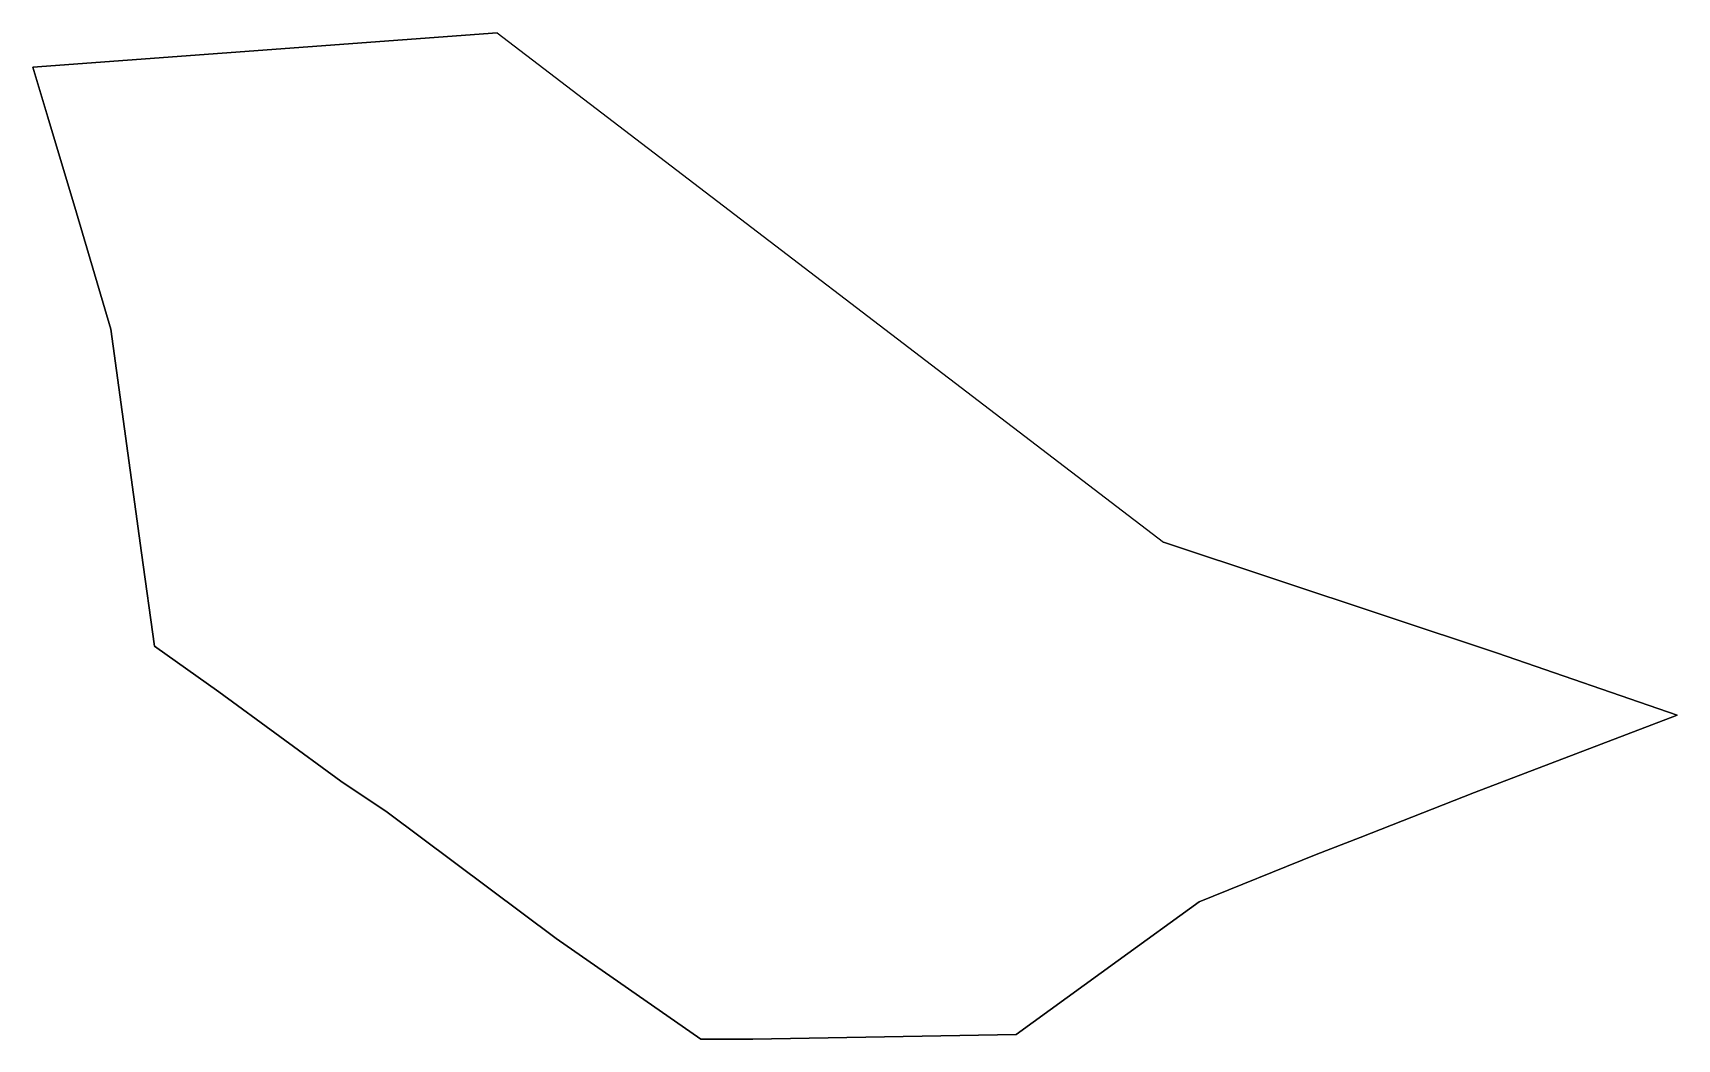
# Model space of a CAD drawing. Extents: x -81.78 to -78.62, y 42.63 to 44.56.
import ezdxf

# ---------------------------------------------------------------- set-up
doc = ezdxf.new("R2010")
doc.units = 0
doc.header["$MEASUREMENT"] = 0
doc.layers.add('GEO_', color=7, linetype='Continuous')

msp = doc.modelspace()

# ---------------------------------------------------------------- linework, layer by layer
msp.add_line((-80.8917, 44.5641), (-79.6117, 43.5854))
at = {"layer": 'GEO_', "color": 7}
for p, q in [((-80.8917, 44.5641), (-81.7833, 44.4982)), ((-80.8917, 44.5641), (-81.7833, 44.4982)), ((-80.8917, 44.5641), (-81.7833, 44.4982)), ((-81.7833, 44.4982), (-80.8917, 44.5641)), ((-80.8917, 44.5641), (-81.7833, 44.4982)), ((-80.8917, 44.5641), (-81.7833, 44.4982)), ((-80.8917, 44.5641), (-81.7833, 44.4982)), ((-81.7833, 44.4982), (-80.8917, 44.5641)), ((-81.7833, 44.4982), (-80.8917, 44.5641)), ((-80.8917, 44.5641), (-81.7833, 44.4982)), ((-81.7833, 44.4982), (-80.8917, 44.5641)), ((-80.8917, 44.5641), (-81.7833, 44.4982)), ((-80.8917, 44.5641), (-80.8917, 44.5641)), ((-80.8917, 44.5641), (-80.8917, 44.5641)), ((-80.8917, 44.5641), (-80.8917, 44.5641)), ((-80.8917, 44.5641), (-80.8917, 44.5641)), ((-80.8917, 44.5641), (-80.8917, 44.5641)), ((-80.8917, 44.5641), (-80.8917, 44.5641)), ((-80.8917, 44.5641), (-80.8917, 44.5641)), ((-81.7833, 44.4982), (-81.7833, 44.4982)), ((-81.7833, 44.4982), (-81.7833, 44.4982)), ((-81.7544, 44.4024), (-81.7833, 44.4982)), ((-81.7544, 44.4024), (-81.7833, 44.4982)), ((-81.7544, 44.4024), (-81.7833, 44.4982)), ((-81.7833, 44.4982), (-81.7833, 44.4982)), ((-81.7833, 44.4982), (-81.7544, 44.4024)), ((-81.7544, 44.4024), (-81.7833, 44.4982)), ((-81.7544, 44.4024), (-81.7833, 44.4982)), ((-81.7544, 44.4024), (-81.7833, 44.4982)), ((-81.7833, 44.4982), (-81.7833, 44.4982)), ((-81.7833, 44.4982), (-81.7544, 44.4024)), ((-81.6997, 44.2184), (-81.7544, 44.4024)), ((-81.6997, 44.2184), (-81.7544, 44.4024)), ((-81.6997, 44.2184), (-81.7544, 44.4024)), ((-81.7544, 44.4024), (-81.7544, 44.4024)), ((-81.7544, 44.4024), (-81.6997, 44.2184)), ((-81.6997, 44.2184), (-81.7544, 44.4024)), ((-81.6997, 44.2184), (-81.7544, 44.4024)), ((-81.6997, 44.2184), (-81.7544, 44.4024)), ((-81.7544, 44.4024), (-81.7544, 44.4024)), ((-81.7544, 44.4024), (-81.6997, 44.2184)), ((-81.6333, 43.9948), (-81.6997, 44.2184)), ((-81.6333, 43.9948), (-81.6997, 44.2184)), ((-81.6333, 43.9948), (-81.6997, 44.2184)), ((-81.6997, 44.2184), (-81.6997, 44.2184)), ((-81.6997, 44.2184), (-81.6333, 43.9948)), ((-81.6333, 43.9948), (-81.6997, 44.2184)), ((-81.6333, 43.9948), (-81.6997, 44.2184)), ((-81.6333, 43.9948), (-81.6997, 44.2184)), ((-81.6997, 44.2184), (-81.6997, 44.2184)), ((-81.6997, 44.2184), (-81.6333, 43.9948)), ((-81.5744, 43.5648), (-81.6333, 43.9948)), ((-81.5744, 43.5648), (-81.6333, 43.9948)), ((-81.5744, 43.5648), (-81.6333, 43.9948)), ((-81.6333, 43.9948), (-81.6333, 43.9948)), ((-81.6333, 43.9948), (-81.5744, 43.5648)), ((-81.5744, 43.5648), (-81.6333, 43.9948)), ((-81.5744, 43.5648), (-81.6333, 43.9948)), ((-81.5744, 43.5648), (-81.6333, 43.9948)), ((-81.6333, 43.9948), (-81.6333, 43.9948)), ((-81.6333, 43.9948), (-81.5744, 43.5648)), ((-81.55, 43.3857), (-81.5744, 43.5648)), ((-81.55, 43.3857), (-81.5744, 43.5648)), ((-81.55, 43.3857), (-81.5744, 43.5648)), ((-81.5744, 43.5648), (-81.5744, 43.5648)), ((-81.5744, 43.5648), (-81.55, 43.3857)), ((-81.55, 43.3857), (-81.5744, 43.5648)), ((-81.55, 43.3857), (-81.5744, 43.5648)), ((-81.55, 43.3857), (-81.5744, 43.5648)), ((-81.5744, 43.5648), (-81.5744, 43.5648)), ((-81.5744, 43.5648), (-81.55, 43.3857)), ((-79.6117, 43.5854), (-78.97, 43.3717)), ((-79.6117, 43.5854), (-78.97, 43.3717)), ((-79.6117, 43.5854), (-79.6117, 43.5854)), ((-79.6117, 43.5854), (-78.97, 43.3717)), ((-78.97, 43.3717), (-79.6117, 43.5854)), ((-78.97, 43.3717), (-79.6117, 43.5854)), ((-78.97, 43.3717), (-79.6117, 43.5854)), ((-78.97, 43.3717), (-79.6117, 43.5854)), ((-79.6117, 43.5854), (-79.6117, 43.5854)), ((-79.6117, 43.5854), (-78.97, 43.3717)), ((-78.97, 43.3717), (-79.6117, 43.5854)), ((-78.97, 43.3717), (-79.6117, 43.5854)), ((-78.97, 43.3717), (-79.6117, 43.5854)), ((-79.6117, 43.5854), (-79.6117, 43.5854)), ((-79.6117, 43.5854), (-78.97, 43.3717)), ((-78.97, 43.3717), (-79.6117, 43.5854)), ((-78.97, 43.3717), (-79.6117, 43.5854)), ((-78.97, 43.3717), (-79.6117, 43.5854)), ((-79.6117, 43.5854), (-79.6117, 43.5854)), ((-79.6117, 43.5854), (-78.97, 43.3717)), ((-79.6117, 43.5854), (-78.97, 43.3717)), ((-79.6117, 43.5854), (-78.97, 43.3717)), ((-79.6117, 43.5854), (-79.6117, 43.5854)), ((-79.6117, 43.5854), (-78.97, 43.3717)), ((-78.97, 43.3717), (-79.6117, 43.5854)), ((-81.4261, 43.2976), (-81.55, 43.3857)), ((-81.4261, 43.2976), (-81.55, 43.3857)), ((-81.4261, 43.2976), (-81.55, 43.3857)), ((-81.55, 43.3857), (-81.55, 43.3857)), ((-81.55, 43.3857), (-81.4261, 43.2976)), ((-81.4261, 43.2976), (-81.55, 43.3857)), ((-81.4261, 43.2976), (-81.55, 43.3857)), ((-81.4261, 43.2976), (-81.55, 43.3857)), ((-81.55, 43.3857), (-81.55, 43.3857)), ((-81.55, 43.3857), (-81.4261, 43.2976)), ((-78.97, 43.3717), (-78.6247, 43.2529)), ((-78.97, 43.3717), (-78.6247, 43.2529)), ((-78.97, 43.3717), (-78.97, 43.3717)), ((-78.97, 43.3717), (-78.6247, 43.2529)), ((-78.6247, 43.2529), (-78.97, 43.3717)), ((-78.6247, 43.2529), (-78.97, 43.3717)), ((-78.6247, 43.2529), (-78.97, 43.3717)), ((-78.6247, 43.2529), (-78.97, 43.3717)), ((-78.97, 43.3717), (-78.97, 43.3717)), ((-78.97, 43.3717), (-78.6247, 43.2529)), ((-78.6247, 43.2529), (-78.97, 43.3717)), ((-78.6247, 43.2529), (-78.97, 43.3717)), ((-78.6247, 43.2529), (-78.97, 43.3717)), ((-78.97, 43.3717), (-78.97, 43.3717)), ((-78.97, 43.3717), (-78.6247, 43.2529)), ((-78.6247, 43.2529), (-78.97, 43.3717)), ((-78.6247, 43.2529), (-78.97, 43.3717)), ((-78.6247, 43.2529), (-78.97, 43.3717)), ((-78.97, 43.3717), (-78.97, 43.3717)), ((-78.97, 43.3717), (-78.6247, 43.2529)), ((-78.97, 43.3717), (-78.6247, 43.2529)), ((-78.97, 43.3717), (-78.6247, 43.2529)), ((-78.97, 43.3717), (-78.97, 43.3717)), ((-78.97, 43.3717), (-78.6247, 43.2529)), ((-78.6247, 43.2529), (-78.97, 43.3717)), ((-81.1917, 43.126), (-81.4261, 43.2976)), ((-81.1917, 43.126), (-81.4261, 43.2976)), ((-81.1917, 43.126), (-81.4261, 43.2976)), ((-81.4261, 43.2976), (-81.4261, 43.2976)), ((-81.4261, 43.2976), (-81.1917, 43.126)), ((-81.1917, 43.126), (-81.4261, 43.2976)), ((-81.1917, 43.126), (-81.4261, 43.2976)), ((-81.1917, 43.126), (-81.4261, 43.2976)), ((-81.4261, 43.2976), (-81.4261, 43.2976)), ((-81.4261, 43.2976), (-81.1917, 43.126)), ((-78.6247, 43.2529), (-79.0139, 43.1044)), ((-78.6247, 43.2529), (-79.0139, 43.1044)), ((-78.6247, 43.2529), (-79.0139, 43.1044)), ((-79.0139, 43.1044), (-78.6247, 43.2529)), ((-78.6247, 43.2529), (-79.0139, 43.1044)), ((-78.6247, 43.2529), (-79.0139, 43.1044)), ((-78.6247, 43.2529), (-79.0139, 43.1044)), ((-79.0139, 43.1044), (-78.6247, 43.2529)), ((-78.6247, 43.2529), (-78.6247, 43.2529)), ((-78.6247, 43.2529), (-78.6247, 43.2529)), ((-78.6247, 43.2529), (-78.6247, 43.2529)), ((-78.6247, 43.2529), (-78.6247, 43.2529)), ((-78.6247, 43.2529), (-78.6247, 43.2529)), ((-81.1028, 43.0666), (-81.1917, 43.126)), ((-81.1028, 43.0666), (-81.1917, 43.126)), ((-81.1028, 43.0666), (-81.1917, 43.126)), ((-81.1917, 43.126), (-81.1917, 43.126)), ((-81.1917, 43.126), (-81.1028, 43.0666)), ((-81.1028, 43.0666), (-81.1917, 43.126)), ((-81.1028, 43.0666), (-81.1917, 43.126)), ((-81.1028, 43.0666), (-81.1917, 43.126)), ((-81.1917, 43.126), (-81.1917, 43.126)), ((-81.1917, 43.126), (-81.1028, 43.0666)), ((-79.0139, 43.1044), (-79.2333, 43.018)), ((-79.0139, 43.1044), (-79.2333, 43.018)), ((-79.0139, 43.1044), (-79.2333, 43.018)), ((-79.2333, 43.018), (-79.0139, 43.1044)), ((-79.0139, 43.1044), (-79.2333, 43.018)), ((-79.0139, 43.1044), (-79.2333, 43.018)), ((-79.0139, 43.1044), (-79.2333, 43.018)), ((-79.2333, 43.018), (-79.0139, 43.1044)), ((-79.0139, 43.1044), (-79.0139, 43.1044)), ((-79.0139, 43.1044), (-79.0139, 43.1044)), ((-80.7778, 42.8239), (-81.1028, 43.0666)), ((-80.7778, 42.8239), (-81.1028, 43.0666)), ((-80.7778, 42.8239), (-81.1028, 43.0666)), ((-81.1028, 43.0666), (-81.1028, 43.0666)), ((-81.1028, 43.0666), (-80.7778, 42.8239)), ((-80.7778, 42.8239), (-81.1028, 43.0666)), ((-80.7778, 42.8239), (-81.1028, 43.0666)), ((-80.7778, 42.8239), (-81.1028, 43.0666)), ((-81.1028, 43.0666), (-81.1028, 43.0666)), ((-81.1028, 43.0666), (-80.7778, 42.8239)), ((-79.2333, 43.018), (-79.3181, 42.9849)), ((-79.2333, 43.018), (-79.3181, 42.9849)), ((-79.2333, 43.018), (-79.3181, 42.9849)), ((-79.3181, 42.9849), (-79.2333, 43.018)), ((-79.2333, 43.018), (-79.3181, 42.9849)), ((-79.2333, 43.018), (-79.3181, 42.9849)), ((-79.2333, 43.018), (-79.3181, 42.9849)), ((-79.3181, 42.9849), (-79.2333, 43.018)), ((-79.2333, 43.018), (-79.2333, 43.018)), ((-79.2333, 43.018), (-79.2333, 43.018)), ((-79.3181, 42.9849), (-79.5431, 42.8939)), ((-79.3181, 42.9849), (-79.5431, 42.8939)), ((-79.3181, 42.9849), (-79.5431, 42.8939)), ((-79.5431, 42.8939), (-79.3181, 42.9849)), ((-79.3181, 42.9849), (-79.5431, 42.8939)), ((-79.3181, 42.9849), (-79.5431, 42.8939)), ((-79.3181, 42.9849), (-79.5431, 42.8939)), ((-79.5431, 42.8939), (-79.3181, 42.9849)), ((-79.3181, 42.9849), (-79.3181, 42.9849)), ((-79.3181, 42.9849), (-79.3181, 42.9849)), ((-79.5431, 42.8939), (-79.6983, 42.7812)), ((-79.5431, 42.8939), (-79.6983, 42.7812)), ((-79.5431, 42.8939), (-79.6983, 42.7812)), ((-79.6983, 42.7812), (-79.5431, 42.8939)), ((-79.5431, 42.8939), (-79.6983, 42.7812)), ((-79.5431, 42.8939), (-79.6983, 42.7812)), ((-79.5431, 42.8939), (-79.6983, 42.7812)), ((-79.6983, 42.7812), (-79.5431, 42.8939)), ((-79.5431, 42.8939), (-79.5431, 42.8939)), ((-79.5431, 42.8939), (-79.5431, 42.8939)), ((-80.5, 42.6302), (-80.7778, 42.8239)), ((-80.5, 42.6302), (-80.7778, 42.8239)), ((-80.5, 42.6302), (-80.7778, 42.8239)), ((-80.7778, 42.8239), (-80.7778, 42.8239)), ((-80.7778, 42.8239), (-80.5, 42.6302)), ((-80.5, 42.6302), (-80.7778, 42.8239)), ((-80.5, 42.6302), (-80.7778, 42.8239)), ((-80.5, 42.6302), (-80.7778, 42.8239)), ((-80.7778, 42.8239), (-80.7778, 42.8239)), ((-80.7778, 42.8239), (-80.5, 42.6302)), ((-79.6983, 42.7812), (-79.8944, 42.6392)), ((-79.6983, 42.7812), (-79.8944, 42.6392)), ((-79.6983, 42.7812), (-79.8944, 42.6392)), ((-79.8944, 42.6392), (-79.6983, 42.7812)), ((-79.6983, 42.7812), (-79.8944, 42.6392)), ((-79.6983, 42.7812), (-79.8944, 42.6392)), ((-79.6983, 42.7812), (-79.8944, 42.6392)), ((-79.8944, 42.6392), (-79.6983, 42.7812)), ((-79.6983, 42.7812), (-79.6983, 42.7812)), ((-79.6983, 42.7812), (-79.6983, 42.7812)), ((-80.4, 42.6302), (-80.5, 42.6302)), ((-80.4, 42.6302), (-80.5, 42.6302)), ((-80.4, 42.6302), (-80.5, 42.6302)), ((-80.5, 42.6302), (-80.5, 42.6302)), ((-80.5, 42.6302), (-80.4, 42.6302)), ((-80.4, 42.6302), (-80.5, 42.6302)), ((-80.4, 42.6302), (-80.5, 42.6302)), ((-80.4, 42.6302), (-80.5, 42.6302)), ((-80.5, 42.6302), (-80.5, 42.6302)), ((-80.5, 42.6302), (-80.4, 42.6302)), ((-79.8944, 42.6392), (-80.4, 42.6302)), ((-79.8944, 42.6392), (-80.4, 42.6302)), ((-79.8944, 42.6392), (-80.4, 42.6302)), ((-80.4, 42.6302), (-79.8944, 42.6392)), ((-79.8944, 42.6392), (-80.4, 42.6302)), ((-79.8944, 42.6392), (-80.4, 42.6302)), ((-79.8944, 42.6392), (-80.4, 42.6302)), ((-80.4, 42.6302), (-79.8944, 42.6392)), ((-80.4, 42.6302), (-80.4, 42.6302)), ((-80.4, 42.6302), (-80.4, 42.6302)), ((-79.8944, 42.6392), (-79.8944, 42.6392)), ((-79.8944, 42.6392), (-79.8944, 42.6392))]:
    msp.add_line(p, q, dxfattribs=at)

doc.saveas('drawing.dxf')
